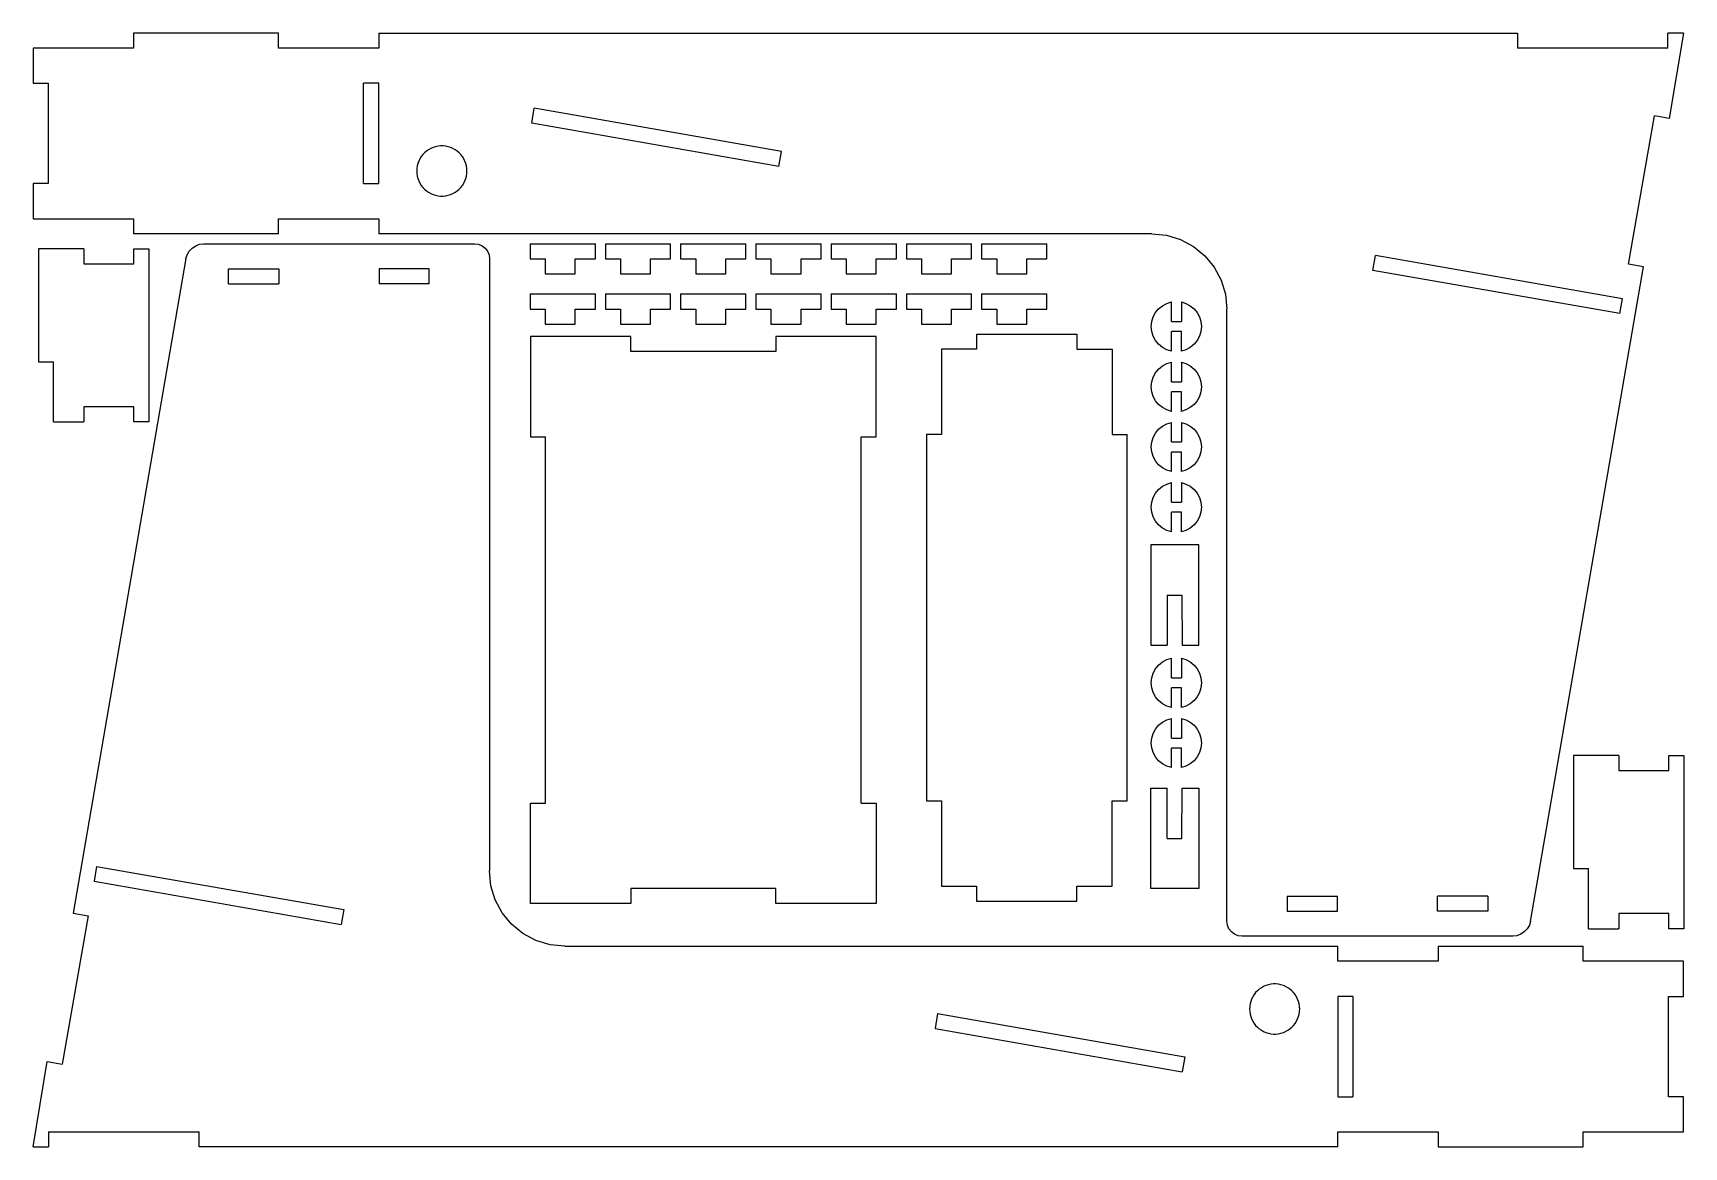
# Model space of a CAD drawing. Header units: metres. Extents: x -69 to 260, y -622 to -400.
import ezdxf

# ---------------------------------------------------------------- set-up
doc = ezdxf.new("R2010")
doc.units = ezdxf.units.M

msp = doc.modelspace()

# ---------------------------------------------------------------- linework, layer by layer
for p, q in [((-49, -399.9), (-49, -402.9)), ((-20.09, -399.9), (-49, -399.9)), ((-20.09, -402.9), (-20.09, -399.9)), ((-0.09, -399.9), (-0.09, -402.9)), ((-0.09, -399.9), (226.91, -399.9)), ((226.91, -399.9), (226.91, -402.9)), ((260, -399.9), (256.91, -399.9)), ((256.91, -402.9), (256.91, -399.9)), ((260, -399.9), (257.17, -416.94)), ((-69, -402.9), (-69, -409.9)), ((-49, -402.9), (-69, -402.9)), ((-0.09, -402.9), (-20.09, -402.9)), ((256.91, -402.9), (226.91, -402.9)), ((-69, -409.9), (-66, -409.9)), ((-66, -409.9), (-66, -429.9)), ((-3.09, -429.9), (-3.09, -409.9)), ((-0.09, -409.9), (-3.09, -409.9)), ((-0.09, -429.9), (-0.09, -409.9)), ((30.42, -417.85), (30.93, -414.89)), ((79.67, -426.47), (30.42, -417.85)), ((80.18, -423.51), (30.93, -414.89)), ((249.04, -445.97), (254.21, -416.42)), ((257.17, -416.94), (254.21, -416.42)), ((8.71, -424.14), (8.4, -424.54)), ((9.06, -423.78), (8.71, -424.14)), ((9.44, -423.45), (9.06, -423.78)), ((9.86, -423.16), (9.44, -423.45)), ((10.3, -422.91), (9.86, -423.16)), ((10.76, -422.71), (10.3, -422.91)), ((11.25, -422.56), (10.76, -422.71)), ((11.74, -422.46), (11.25, -422.56)), ((12.25, -422.41), (11.74, -422.46)), ((12.75, -422.41), (12.25, -422.41)), ((13.26, -422.46), (12.75, -422.41)), ((13.75, -422.56), (13.26, -422.46)), ((14.24, -422.71), (13.75, -422.56)), ((14.7, -422.91), (14.24, -422.71)), ((15.14, -423.16), (14.7, -422.91)), ((15.56, -423.45), (15.14, -423.16)), ((15.94, -423.78), (15.56, -423.45)), ((16.29, -424.14), (15.94, -423.78)), ((16.6, -424.54), (16.29, -424.14)), ((79.67, -426.47), (80.18, -423.51)), ((7.53, -426.89), (7.5, -427.4)), ((7.5, -427.4), (7.53, -427.91)), ((7.6, -426.39), (7.53, -426.89)), ((7.73, -425.9), (7.6, -426.39)), ((7.91, -425.43), (7.73, -425.9)), ((8.13, -424.97), (7.91, -425.43)), ((8.4, -424.54), (8.13, -424.97)), ((16.87, -424.97), (16.6, -424.54)), ((17.09, -425.43), (16.87, -424.97)), ((17.27, -425.9), (17.09, -425.43)), ((17.4, -426.39), (17.27, -425.9)), ((17.47, -426.89), (17.4, -426.39)), ((17.5, -427.4), (17.47, -426.89)), ((17.47, -427.91), (17.5, -427.4)), ((-69, -429.9), (-69, -436.9)), ((-66, -429.9), (-69, -429.9)), ((-3.09, -429.9), (-0.09, -429.9)), ((7.53, -427.91), (7.6, -428.41)), ((7.6, -428.41), (7.73, -428.9)), ((7.73, -428.9), (7.91, -429.37)), ((7.91, -429.37), (8.13, -429.83)), ((8.13, -429.83), (8.4, -430.26)), ((8.4, -430.26), (8.71, -430.66)), ((8.71, -430.66), (9.06, -431.02)), ((9.06, -431.02), (9.44, -431.35)), ((15.56, -431.35), (15.94, -431.02)), ((15.94, -431.02), (16.29, -430.66)), ((16.29, -430.66), (16.6, -430.26)), ((16.6, -430.26), (16.87, -429.83)), ((16.87, -429.83), (17.09, -429.37)), ((17.09, -429.37), (17.27, -428.9)), ((17.27, -428.9), (17.4, -428.41)), ((17.4, -428.41), (17.47, -427.91)), ((9.44, -431.35), (9.86, -431.64)), ((9.86, -431.64), (10.3, -431.89)), ((10.3, -431.89), (10.76, -432.09)), ((10.76, -432.09), (11.25, -432.24)), ((11.25, -432.24), (11.74, -432.34)), ((11.74, -432.34), (12.25, -432.39)), ((12.25, -432.39), (12.75, -432.39)), ((12.75, -432.39), (13.26, -432.34)), ((13.26, -432.34), (13.75, -432.24)), ((13.75, -432.24), (14.24, -432.09)), ((14.24, -432.09), (14.7, -431.89)), ((14.7, -431.89), (15.14, -431.64)), ((15.14, -431.64), (15.56, -431.35)), ((-69, -436.9), (-49, -436.9)), ((-49, -436.9), (-49, -439.9)), ((-20.09, -436.9), (-0.09, -436.9)), ((-20.09, -439.9), (-20.09, -436.9)), ((-0.09, -436.9), (-0.09, -439.9)), ((-20.09, -439.9), (-49, -439.9)), ((154, -439.9), (-0.09, -439.9)), ((154, -439.9), (156.93, -440.19)), ((156.93, -440.19), (159.74, -441.04)), ((-58.9, -442.9), (-67.9, -442.9)), ((-67.9, -442.9), (-67.9, -465.4)), ((-58.9, -442.9), (-58.9, -445.9)), ((-48.9, -445.9), (-48.9, -442.9)), ((-48.9, -442.9), (-45.9, -442.9)), ((-45.9, -442.9), (-45.9, -477.4)), ((-38.51, -444.86), (-38.28, -444.09)), ((-38.28, -444.09), (-37.85, -443.38)), ((-37.85, -443.38), (-37.27, -442.77)), ((-37.27, -442.77), (-36.57, -442.3)), ((-36.57, -442.3), (-35.79, -442)), ((-35.79, -442), (-35, -441.9)), ((-35, -441.9), (19, -441.9)), ((19, -441.9), (19.78, -442)), ((19.78, -442), (20.5, -442.3)), ((20.5, -442.3), (21.12, -442.78)), ((21.12, -442.78), (21.6, -443.4)), ((21.6, -443.4), (21.9, -444.12)), ((21.9, -444.12), (22, -444.9)), ((30.1, -441.9), (30.1, -444.9)), ((30.1, -441.9), (43.1, -441.9)), ((43.1, -444.9), (43.1, -441.9)), ((45.1, -441.9), (45.1, -444.9)), ((45.1, -441.9), (58.1, -441.9)), ((58.1, -444.9), (58.1, -441.9)), ((60.1, -441.9), (60.1, -444.9)), ((60.1, -441.9), (73.1, -441.9)), ((73.1, -444.9), (73.1, -441.9)), ((75.1, -441.9), (75.1, -444.9)), ((75.1, -441.9), (88.1, -441.9)), ((88.1, -444.9), (88.1, -441.9)), ((90.1, -441.9), (90.1, -444.9)), ((90.1, -441.9), (103.1, -441.9)), ((103.1, -444.9), (103.1, -441.9)), ((105.1, -441.9), (105.1, -444.9)), ((105.1, -441.9), (118.1, -441.9)), ((118.1, -444.9), (118.1, -441.9)), ((120.1, -441.9), (120.1, -444.9)), ((120.1, -441.9), (133.1, -441.9)), ((133.1, -444.9), (133.1, -441.9)), ((159.74, -441.04), (162.33, -442.43)), ((162.33, -442.43), (164.61, -444.29)), ((198.07, -447.2), (198.58, -444.24)), ((247.83, -452.86), (198.58, -444.24)), ((-38.51, -444.86), (-61, -575.31)), ((-58.9, -445.9), (-48.9, -445.9)), ((-30, -446.9), (-20, -446.9)), ((-30, -449.9), (-30, -446.9)), ((-20, -446.9), (-20, -449.9)), ((10, -446.9), (0, -446.9)), ((0, -446.9), (0, -449.9)), ((10, -449.9), (10, -446.9)), ((22, -444.9), (22, -566.9)), ((30.1, -444.9), (33.1, -444.9)), ((33.1, -444.9), (33.1, -447.9)), ((39.1, -444.9), (43.1, -444.9)), ((39.1, -447.9), (39.1, -444.9)), ((45.1, -444.9), (48.1, -444.9)), ((48.1, -444.9), (48.1, -447.9)), ((54.1, -444.9), (58.1, -444.9)), ((54.1, -447.9), (54.1, -444.9)), ((60.1, -444.9), (63.1, -444.9)), ((63.1, -444.9), (63.1, -447.9)), ((69.1, -444.9), (73.1, -444.9)), ((69.1, -447.9), (69.1, -444.9)), ((75.1, -444.9), (78.1, -444.9)), ((78.1, -444.9), (78.1, -447.9)), ((84.1, -444.9), (88.1, -444.9)), ((84.1, -447.9), (84.1, -444.9)), ((90.1, -444.9), (93.1, -444.9)), ((93.1, -444.9), (93.1, -447.9)), ((99.1, -444.9), (103.1, -444.9)), ((99.1, -447.9), (99.1, -444.9)), ((105.1, -444.9), (108.1, -444.9)), ((108.1, -444.9), (108.1, -447.9)), ((114.1, -444.9), (118.1, -444.9)), ((114.1, -447.9), (114.1, -444.9)), ((120.1, -444.9), (123.1, -444.9)), ((123.1, -444.9), (123.1, -447.9)), ((129.1, -444.9), (133.1, -444.9)), ((129.1, -447.9), (129.1, -444.9)), ((164.61, -444.29), (166.47, -446.57)), ((166.47, -446.57), (167.86, -449.16)), ((247.32, -455.82), (198.07, -447.2)), ((229.51, -576.94), (252, -446.49)), ((252, -446.49), (249.04, -445.97)), ((-30, -449.9), (-20, -449.9)), ((10, -449.9), (0, -449.9)), ((33.1, -447.9), (39.1, -447.9)), ((48.1, -447.9), (54.1, -447.9)), ((63.1, -447.9), (69.1, -447.9)), ((78.1, -447.9), (84.1, -447.9)), ((93.1, -447.9), (99.1, -447.9)), ((108.1, -447.9), (114.1, -447.9)), ((123.1, -447.9), (129.1, -447.9)), ((167.86, -449.16), (168.71, -451.97)), ((30.1, -451.9), (30.1, -454.9)), ((30.1, -451.9), (43.1, -451.9)), ((43.1, -454.9), (43.1, -451.9)), ((45.1, -451.9), (45.1, -454.9)), ((45.1, -451.9), (58.1, -451.9)), ((58.1, -454.9), (58.1, -451.9)), ((60.1, -451.9), (60.1, -454.9)), ((60.1, -451.9), (73.1, -451.9)), ((73.1, -454.9), (73.1, -451.9)), ((75.1, -451.9), (75.1, -454.9)), ((75.1, -451.9), (88.1, -451.9)), ((88.1, -454.9), (88.1, -451.9)), ((90.1, -451.9), (90.1, -454.9)), ((90.1, -451.9), (103.1, -451.9)), ((103.1, -454.9), (103.1, -451.9)), ((105.1, -451.9), (105.1, -454.9)), ((105.1, -451.9), (118.1, -451.9)), ((118.1, -454.9), (118.1, -451.9)), ((120.1, -451.9), (120.1, -454.9)), ((120.1, -451.9), (133.1, -451.9)), ((133.1, -454.9), (133.1, -451.9)), ((156.13, -454.24), (156.99, -453.78)), ((156.99, -453.78), (157.91, -453.5)), ((157.91, -457.4), (157.91, -453.5)), ((159.91, -453.5), (160.82, -453.78)), ((159.91, -453.5), (159.91, -457.4)), ((160.82, -453.78), (161.68, -454.24)), ((168.71, -451.97), (169, -454.9)), ((247.32, -455.82), (247.83, -452.86)), ((30.1, -454.9), (33.1, -454.9)), ((33.1, -454.9), (33.1, -457.9)), ((39.1, -454.9), (43.1, -454.9)), ((39.1, -457.9), (39.1, -454.9)), ((45.1, -454.9), (48.1, -454.9)), ((48.1, -454.9), (48.1, -457.9)), ((54.1, -454.9), (58.1, -454.9)), ((54.1, -457.9), (54.1, -454.9)), ((60.1, -454.9), (63.1, -454.9)), ((63.1, -454.9), (63.1, -457.9)), ((69.1, -454.9), (73.1, -454.9)), ((69.1, -457.9), (69.1, -454.9)), ((75.1, -454.9), (78.1, -454.9)), ((78.1, -454.9), (78.1, -457.9)), ((84.1, -454.9), (88.1, -454.9)), ((84.1, -457.9), (84.1, -454.9)), ((90.1, -454.9), (93.1, -454.9)), ((93.1, -454.9), (93.1, -457.9)), ((99.1, -454.9), (103.1, -454.9)), ((99.1, -457.9), (99.1, -454.9)), ((105.1, -454.9), (108.1, -454.9)), ((108.1, -454.9), (108.1, -457.9)), ((114.1, -454.9), (118.1, -454.9)), ((114.1, -457.9), (114.1, -454.9)), ((120.1, -454.9), (123.1, -454.9)), ((123.1, -454.9), (123.1, -457.9)), ((129.1, -454.9), (133.1, -454.9)), ((129.1, -457.9), (129.1, -454.9)), ((153.91, -458.4), (154, -457.42)), ((154, -457.42), (154.29, -456.49)), ((154.29, -456.49), (154.75, -455.62)), ((154.75, -455.62), (155.37, -454.86)), ((155.37, -454.86), (156.13, -454.24)), ((157.91, -457.4), (159.91, -457.4)), ((161.68, -454.24), (162.44, -454.86)), ((162.44, -454.86), (163.06, -455.62)), ((163.06, -455.62), (163.53, -456.49)), ((163.53, -456.49), (163.81, -457.42)), ((163.81, -457.42), (163.91, -458.4)), ((169, -576.9), (169, -454.9)), ((50.19, -460.4), (30.19, -460.4)), ((30.19, -460.4), (30.19, -480.4)), ((33.1, -457.9), (39.1, -457.9)), ((48.1, -457.9), (54.1, -457.9)), ((50.19, -463.4), (50.19, -460.4)), ((63.1, -457.9), (69.1, -457.9)), ((78.1, -457.9), (84.1, -457.9)), ((79.1, -460.4), (79.1, -463.4)), ((99.1, -460.4), (79.1, -460.4)), ((93.1, -457.9), (99.1, -457.9)), ((99.1, -480.4), (99.1, -460.4)), ((108.1, -457.9), (114.1, -457.9)), ((119.1, -459.9), (119.1, -462.9)), ((119.1, -459.9), (139.1, -459.9)), ((123.1, -457.9), (129.1, -457.9)), ((139.1, -459.9), (139.1, -462.9)), ((154, -459.38), (153.91, -458.4)), ((154.29, -460.31), (154, -459.38)), ((154.75, -461.18), (154.29, -460.31)), ((159.91, -459.4), (157.91, -459.4)), ((157.91, -463.3), (157.91, -459.4)), ((159.91, -463.3), (159.91, -459.4)), ((163.53, -460.31), (163.06, -461.18)), ((163.81, -459.38), (163.53, -460.31)), ((163.91, -458.4), (163.81, -459.38)), ((79.1, -463.4), (50.19, -463.4)), ((112.1, -462.9), (112.1, -479.9)), ((119.1, -462.9), (112.1, -462.9)), ((139.1, -462.9), (146.1, -462.9)), ((146.1, -462.9), (146.1, -479.9)), ((155.37, -461.94), (154.75, -461.18)), ((156.13, -462.56), (155.37, -461.94)), ((156.99, -463.02), (156.13, -462.56)), ((157.91, -463.3), (156.99, -463.02)), ((160.82, -463.02), (159.91, -463.3)), ((161.68, -462.56), (160.82, -463.02)), ((162.44, -461.94), (161.68, -462.56)), ((163.06, -461.18), (162.44, -461.94)), ((-67.9, -465.4), (-64.9, -465.4)), ((-64.9, -477.4), (-64.9, -465.4)), ((154.75, -467.62), (155.37, -466.86)), ((155.37, -466.86), (156.13, -466.24)), ((156.13, -466.24), (156.99, -465.78)), ((156.99, -465.78), (157.91, -465.5)), ((157.91, -469.4), (157.91, -465.5)), ((159.91, -465.5), (160.82, -465.78)), ((159.91, -465.5), (159.91, -469.4)), ((160.82, -465.78), (161.68, -466.24)), ((161.68, -466.24), (162.44, -466.86)), ((162.44, -466.86), (163.06, -467.62)), ((153.91, -470.4), (154, -469.42)), ((154, -471.38), (153.91, -470.4)), ((154, -469.42), (154.29, -468.49)), ((154.29, -468.49), (154.75, -467.62)), ((157.91, -469.4), (159.91, -469.4)), ((163.06, -467.62), (163.53, -468.49)), ((163.53, -468.49), (163.81, -469.42)), ((163.81, -469.42), (163.91, -470.4)), ((163.91, -470.4), (163.81, -471.38)), ((154.29, -472.31), (154, -471.38)), ((154.75, -473.18), (154.29, -472.31)), ((155.37, -473.94), (154.75, -473.18)), ((159.91, -471.4), (157.91, -471.4)), ((157.91, -475.3), (157.91, -471.4)), ((159.91, -475.3), (159.91, -471.4)), ((163.06, -473.18), (162.44, -473.94)), ((163.53, -472.31), (163.06, -473.18)), ((163.81, -471.38), (163.53, -472.31)), ((-48.9, -474.4), (-58.9, -474.4)), ((-58.9, -474.4), (-58.9, -477.4)), ((-48.9, -477.4), (-48.9, -474.4)), ((156.13, -474.56), (155.37, -473.94)), ((156.99, -475.02), (156.13, -474.56)), ((157.91, -475.3), (156.99, -475.02)), ((160.82, -475.02), (159.91, -475.3)), ((161.68, -474.56), (160.82, -475.02)), ((162.44, -473.94), (161.68, -474.56)), ((-64.9, -477.4), (-58.9, -477.4)), ((-45.9, -477.4), (-48.9, -477.4)), ((30.19, -480.4), (33.19, -480.4)), ((33.19, -553.4), (33.19, -480.4)), ((96.1, -480.4), (99.1, -480.4)), ((96.1, -553.4), (96.1, -480.4)), ((109.1, -479.9), (109.1, -552.9)), ((112.1, -479.9), (109.1, -479.9)), ((146.1, -479.9), (149.1, -479.9)), ((149.1, -552.9), (149.1, -479.9)), ((154.29, -480.49), (154.75, -479.62)), ((154.75, -479.62), (155.37, -478.86)), ((155.37, -478.86), (156.13, -478.24)), ((156.13, -478.24), (156.99, -477.78)), ((156.99, -477.78), (157.91, -477.5)), ((157.91, -481.4), (157.91, -477.5)), ((159.91, -477.5), (160.82, -477.78)), ((159.91, -477.5), (159.91, -481.4)), ((160.82, -477.78), (161.68, -478.24)), ((161.68, -478.24), (162.44, -478.86)), ((162.44, -478.86), (163.06, -479.62)), ((163.06, -479.62), (163.53, -480.49)), ((153.91, -482.4), (154, -481.42)), ((154, -483.38), (153.91, -482.4)), ((154, -481.42), (154.29, -480.49)), ((154.29, -484.31), (154, -483.38)), ((157.91, -481.4), (159.91, -481.4)), ((159.91, -483.4), (157.91, -483.4)), ((157.91, -487.3), (157.91, -483.4)), ((159.91, -487.3), (159.91, -483.4)), ((163.53, -480.49), (163.81, -481.42)), ((163.81, -483.38), (163.53, -484.31)), ((163.81, -481.42), (163.91, -482.4)), ((163.91, -482.4), (163.81, -483.38)), ((154.75, -485.18), (154.29, -484.31)), ((155.37, -485.94), (154.75, -485.18)), ((156.13, -486.56), (155.37, -485.94)), ((156.99, -487.02), (156.13, -486.56)), ((157.91, -487.3), (156.99, -487.02)), ((160.82, -487.02), (159.91, -487.3)), ((161.68, -486.56), (160.82, -487.02)), ((162.44, -485.94), (161.68, -486.56)), ((163.06, -485.18), (162.44, -485.94)), ((163.53, -484.31), (163.06, -485.18)), ((155.37, -490.86), (156.13, -490.24)), ((156.13, -490.24), (156.99, -489.78)), ((156.99, -489.78), (157.91, -489.5)), ((157.91, -493.4), (157.91, -489.5)), ((159.91, -489.5), (160.82, -489.78)), ((159.91, -489.5), (159.91, -493.4)), ((160.82, -489.78), (161.68, -490.24)), ((161.68, -490.24), (162.44, -490.86)), ((153.91, -494.4), (154, -493.42)), ((154, -493.42), (154.29, -492.49)), ((154.29, -492.49), (154.75, -491.62)), ((154.75, -491.62), (155.37, -490.86)), ((157.91, -493.4), (159.91, -493.4)), ((162.44, -490.86), (163.06, -491.62)), ((163.06, -491.62), (163.53, -492.49)), ((163.53, -492.49), (163.81, -493.42)), ((163.81, -493.42), (163.91, -494.4)), ((154, -495.38), (153.91, -494.4)), ((154.29, -496.31), (154, -495.38)), ((154.75, -497.18), (154.29, -496.31)), ((159.91, -495.4), (157.91, -495.4)), ((157.91, -499.3), (157.91, -495.4)), ((159.91, -499.3), (159.91, -495.4)), ((163.53, -496.31), (163.06, -497.18)), ((163.81, -495.38), (163.53, -496.31)), ((163.91, -494.4), (163.81, -495.38)), ((155.37, -497.94), (154.75, -497.18)), ((156.13, -498.56), (155.37, -497.94)), ((156.99, -499.02), (156.13, -498.56)), ((157.91, -499.3), (156.99, -499.02)), ((160.82, -499.02), (159.91, -499.3)), ((161.68, -498.56), (160.82, -499.02)), ((162.44, -497.94), (161.68, -498.56)), ((163.06, -497.18), (162.44, -497.94)), ((153.83, -501.9), (153.83, -521.9)), ((163.37, -501.9), (153.83, -501.9)), ((163.37, -521.9), (163.37, -501.9)), ((157.1, -511.9), (159.99, -511.9)), ((157.1, -511.9), (157.1, -521.9)), ((159.99, -511.9), (160.1, -521.9)), ((153.83, -521.9), (157.1, -521.9)), ((160.1, -521.9), (163.37, -521.9)), ((154.75, -526.62), (155.37, -525.86)), ((155.37, -525.86), (156.13, -525.24)), ((156.13, -525.24), (156.99, -524.78)), ((156.99, -524.78), (157.91, -524.5)), ((157.91, -528.4), (157.91, -524.5)), ((159.91, -524.5), (160.82, -524.78)), ((159.91, -524.5), (159.91, -528.4)), ((160.82, -524.78), (161.68, -525.24)), ((161.68, -525.24), (162.44, -525.86)), ((162.44, -525.86), (163.06, -526.62)), ((153.91, -529.4), (154, -528.42)), ((154, -530.38), (153.91, -529.4)), ((154, -528.42), (154.29, -527.49)), ((154.29, -527.49), (154.75, -526.62)), ((157.91, -528.4), (159.91, -528.4)), ((163.06, -526.62), (163.53, -527.49)), ((163.53, -527.49), (163.81, -528.42)), ((163.81, -528.42), (163.91, -529.4)), ((163.91, -529.4), (163.81, -530.38)), ((154.29, -531.31), (154, -530.38)), ((154.75, -532.18), (154.29, -531.31)), ((155.37, -532.94), (154.75, -532.18)), ((156.13, -533.56), (155.37, -532.94)), ((159.91, -530.4), (157.91, -530.4)), ((157.91, -534.3), (157.91, -530.4)), ((159.91, -534.3), (159.91, -530.4)), ((162.44, -532.94), (161.68, -533.56)), ((163.06, -532.18), (162.44, -532.94)), ((163.53, -531.31), (163.06, -532.18)), ((163.81, -530.38), (163.53, -531.31)), ((156.99, -534.02), (156.13, -533.56)), ((157.91, -534.3), (156.99, -534.02)), ((160.82, -534.02), (159.91, -534.3)), ((161.68, -533.56), (160.82, -534.02)), ((154, -540.42), (154.29, -539.49)), ((154.29, -539.49), (154.75, -538.62)), ((154.75, -538.62), (155.37, -537.86)), ((155.37, -537.86), (156.13, -537.24)), ((156.13, -537.24), (156.99, -536.78)), ((156.99, -536.78), (157.91, -536.5)), ((157.91, -540.4), (157.91, -536.5)), ((159.91, -536.5), (160.82, -536.78)), ((159.91, -536.5), (159.91, -540.4)), ((160.82, -536.78), (161.68, -537.24)), ((161.68, -537.24), (162.44, -537.86)), ((162.44, -537.86), (163.06, -538.62)), ((163.06, -538.62), (163.53, -539.49)), ((163.53, -539.49), (163.81, -540.42)), ((153.91, -541.4), (154, -540.42)), ((154, -542.38), (153.91, -541.4)), ((154.29, -543.31), (154, -542.38)), ((157.91, -540.4), (159.91, -540.4)), ((159.91, -542.4), (157.91, -542.4)), ((157.91, -546.3), (157.91, -542.4)), ((159.91, -546.3), (159.91, -542.4)), ((163.81, -542.38), (163.53, -543.31)), ((163.81, -540.42), (163.91, -541.4)), ((163.91, -541.4), (163.81, -542.38)), ((154.75, -544.18), (154.29, -543.31)), ((155.37, -544.94), (154.75, -544.18)), ((156.13, -545.56), (155.37, -544.94)), ((156.99, -546.02), (156.13, -545.56)), ((157.91, -546.3), (156.99, -546.02)), ((160.82, -546.02), (159.91, -546.3)), ((161.68, -545.56), (160.82, -546.02)), ((162.44, -544.94), (161.68, -545.56)), ((163.06, -544.18), (162.44, -544.94)), ((163.53, -543.31), (163.06, -544.18)), ((247.1, -543.9), (238.1, -543.9)), ((238.1, -543.9), (238.1, -566.4)), ((247.1, -543.9), (247.1, -546.9)), ((257.1, -546.9), (257.1, -543.9)), ((257.1, -543.9), (260.1, -543.9)), ((260.1, -543.9), (260.1, -578.4)), ((247.1, -546.9), (257.1, -546.9)), ((153.83, -570.4), (153.83, -550.4)), ((153.83, -550.4), (157.1, -550.4)), ((157.1, -560.4), (157.1, -550.4)), ((159.99, -560.4), (160.1, -550.4)), ((160.1, -550.4), (163.37, -550.4)), ((163.37, -550.4), (163.37, -570.4)), ((30.19, -573.4), (30.19, -553.4)), ((30.19, -553.4), (33.19, -553.4)), ((96.1, -553.4), (99.1, -553.4)), ((99.1, -553.4), (99.1, -573.4)), ((109.1, -552.9), (112.1, -552.9)), ((112.1, -552.9), (112.1, -569.9)), ((146.1, -569.9), (146.1, -552.9)), ((146.1, -552.9), (149.1, -552.9)), ((157.1, -560.4), (159.99, -560.4)), ((-56.32, -565.98), (-56.83, -568.94)), ((-56.32, -565.98), (-7.07, -574.6)), ((-56.83, -568.94), (-7.58, -577.56)), ((22.29, -569.83), (22, -566.9)), ((238.1, -566.4), (241.1, -566.4)), ((241.1, -578.4), (241.1, -566.4)), ((23.14, -572.64), (22.29, -569.83)), ((50.19, -570.4), (50.19, -573.4)), ((79.1, -570.4), (50.19, -570.4)), ((79.1, -573.4), (79.1, -570.4)), ((112.1, -569.9), (119.1, -569.9)), ((119.1, -569.9), (119.1, -572.9)), ((139.1, -569.9), (146.1, -569.9)), ((139.1, -572.9), (139.1, -569.9)), ((163.37, -570.4), (153.83, -570.4)), ((181, -571.9), (191, -571.9)), ((181, -571.9), (181, -574.9)), ((191, -574.9), (191, -571.9)), ((221, -571.9), (211, -571.9)), ((211, -574.9), (211, -571.9)), ((221, -571.9), (221, -574.9)), ((-58.04, -575.83), (-63.21, -605.38)), ((-61, -575.31), (-58.04, -575.83)), ((-7.07, -574.6), (-7.58, -577.56)), ((24.53, -575.23), (23.14, -572.64)), ((26.39, -577.51), (24.53, -575.23)), ((50.19, -573.4), (30.19, -573.4)), ((99.1, -573.4), (79.1, -573.4)), ((119.1, -572.9), (139.1, -572.9)), ((181, -574.9), (191, -574.9)), ((221, -574.9), (211, -574.9)), ((257.1, -575.4), (247.1, -575.4)), ((247.1, -575.4), (247.1, -578.4)), ((257.1, -578.4), (257.1, -575.4)), ((28.67, -579.37), (26.39, -577.51)), ((169.1, -577.68), (169, -576.9)), ((169.4, -578.4), (169.1, -577.68)), ((169.88, -579.02), (169.4, -578.4)), ((170.5, -579.5), (169.88, -579.02)), ((228.27, -579.03), (227.57, -579.5)), ((228.85, -578.42), (228.27, -579.03)), ((229.28, -577.71), (228.85, -578.42)), ((229.51, -576.94), (229.28, -577.71)), ((241.1, -578.4), (247.1, -578.4)), ((260.1, -578.4), (257.1, -578.4)), ((31.26, -580.76), (28.67, -579.37)), ((34.07, -581.61), (31.26, -580.76)), ((37, -581.9), (34.07, -581.61)), ((37, -581.9), (191.09, -581.9)), ((171.22, -579.8), (170.5, -579.5)), ((172, -579.9), (171.22, -579.8)), ((226, -579.9), (172, -579.9)), ((191.09, -584.9), (191.09, -581.9)), ((211.09, -581.9), (211.09, -584.9)), ((211.09, -581.9), (240, -581.9)), ((226.79, -579.8), (226, -579.9)), ((227.57, -579.5), (226.79, -579.8)), ((240, -584.9), (240, -581.9)), ((211.09, -584.9), (191.09, -584.9)), ((260, -584.9), (240, -584.9)), ((260, -591.9), (260, -584.9)), ((174.13, -591.97), (173.91, -592.43)), ((174.4, -591.54), (174.13, -591.97)), ((174.71, -591.14), (174.4, -591.54)), ((175.06, -590.78), (174.71, -591.14)), ((175.44, -590.45), (175.06, -590.78)), ((175.86, -590.16), (175.44, -590.45)), ((176.3, -589.91), (175.86, -590.16)), ((176.76, -589.71), (176.3, -589.91)), ((177.25, -589.56), (176.76, -589.71)), ((177.74, -589.46), (177.25, -589.56)), ((178.25, -589.41), (177.74, -589.46)), ((178.75, -589.41), (178.25, -589.41)), ((179.26, -589.46), (178.75, -589.41)), ((179.75, -589.56), (179.26, -589.46)), ((180.24, -589.71), (179.75, -589.56)), ((180.7, -589.91), (180.24, -589.71)), ((181.14, -590.16), (180.7, -589.91)), ((181.56, -590.45), (181.14, -590.16)), ((181.94, -590.78), (181.56, -590.45)), ((182.29, -591.14), (181.94, -590.78)), ((182.6, -591.54), (182.29, -591.14)), ((182.87, -591.97), (182.6, -591.54)), ((183.09, -592.43), (182.87, -591.97)), ((191.09, -591.9), (191.09, -611.9)), ((194.09, -591.9), (191.09, -591.9)), ((194.09, -591.9), (194.09, -611.9)), ((257, -591.9), (260, -591.9)), ((257, -611.9), (257, -591.9)), ((111.33, -595.33), (110.82, -598.29)), ((111.33, -595.33), (160.58, -603.95)), ((173.53, -593.89), (173.5, -594.4)), ((173.5, -594.4), (173.53, -594.91)), ((173.6, -593.39), (173.53, -593.89)), ((173.53, -594.91), (173.6, -595.41)), ((173.73, -592.9), (173.6, -593.39)), ((173.6, -595.41), (173.73, -595.9)), ((173.91, -592.43), (173.73, -592.9)), ((183.27, -592.9), (183.09, -592.43)), ((183.4, -593.39), (183.27, -592.9)), ((183.27, -595.9), (183.4, -595.41)), ((183.47, -593.89), (183.4, -593.39)), ((183.4, -595.41), (183.47, -594.91)), ((183.5, -594.4), (183.47, -593.89)), ((183.47, -594.91), (183.5, -594.4)), ((110.82, -598.29), (160.07, -606.91)), ((173.73, -595.9), (173.91, -596.37)), ((173.91, -596.37), (174.13, -596.83)), ((174.13, -596.83), (174.4, -597.26)), ((174.4, -597.26), (174.71, -597.66)), ((174.71, -597.66), (175.06, -598.02)), ((175.06, -598.02), (175.44, -598.35)), ((175.44, -598.35), (175.86, -598.64)), ((175.86, -598.64), (176.3, -598.89)), ((176.3, -598.89), (176.76, -599.09)), ((180.24, -599.09), (180.7, -598.89)), ((180.7, -598.89), (181.14, -598.64)), ((181.14, -598.64), (181.56, -598.35)), ((181.56, -598.35), (181.94, -598.02)), ((181.94, -598.02), (182.29, -597.66)), ((182.29, -597.66), (182.6, -597.26)), ((182.6, -597.26), (182.87, -596.83)), ((182.87, -596.83), (183.09, -596.37)), ((183.09, -596.37), (183.27, -595.9)), ((176.76, -599.09), (177.25, -599.24)), ((177.25, -599.24), (177.74, -599.34)), ((177.74, -599.34), (178.25, -599.39)), ((178.25, -599.39), (178.75, -599.39)), ((178.75, -599.39), (179.26, -599.34)), ((179.26, -599.34), (179.75, -599.24)), ((179.75, -599.24), (180.24, -599.09)), ((-69, -621.9), (-66.17, -604.86)), ((-66.17, -604.86), (-63.21, -605.38)), ((160.58, -603.95), (160.07, -606.91)), ((191.09, -611.9), (194.09, -611.9)), ((260, -611.9), (257, -611.9)), ((260, -618.9), (260, -611.9)), ((-69, -621.9), (-65.91, -621.9)), ((-65.91, -618.9), (-35.91, -618.9)), ((-65.91, -618.9), (-65.91, -621.9)), ((-35.91, -621.9), (-35.91, -618.9)), ((191.09, -621.9), (-35.91, -621.9)), ((191.09, -618.9), (211.09, -618.9)), ((191.09, -621.9), (191.09, -618.9)), ((211.09, -618.9), (211.09, -621.9)), ((211.09, -621.9), (240, -621.9)), ((240, -618.9), (260, -618.9)), ((240, -621.9), (240, -618.9))]:
    msp.add_line(p, q)

doc.saveas('drawing.dxf')
